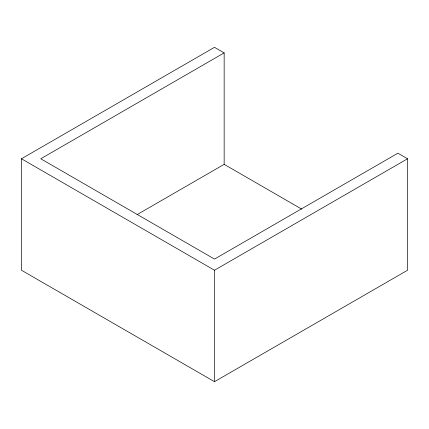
<?xml version="1.0" encoding="UTF-8"?>
<svg xmlns="http://www.w3.org/2000/svg" width="429" height="429" viewBox="0 0 429 429"><rect width="100%" height="100%" fill="white"/><g stroke="black" fill="none" stroke-linecap="round" stroke-linejoin="round"><path stroke-width="0.64" d="M224.153 52.885L40.755 158.773L214.5 259.084L397.897 153.196L407.55 158.773L407.55 270.227L214.5 381.687L21.45 270.227L21.45 158.773L214.5 47.313L224.153 52.885L224.153 164.345L137.098 214.607M21.45 158.773L214.5 270.227L407.55 158.773M224.153 164.345L301.759 209.148M214.5 270.227L214.5 381.687"/></g></svg>
